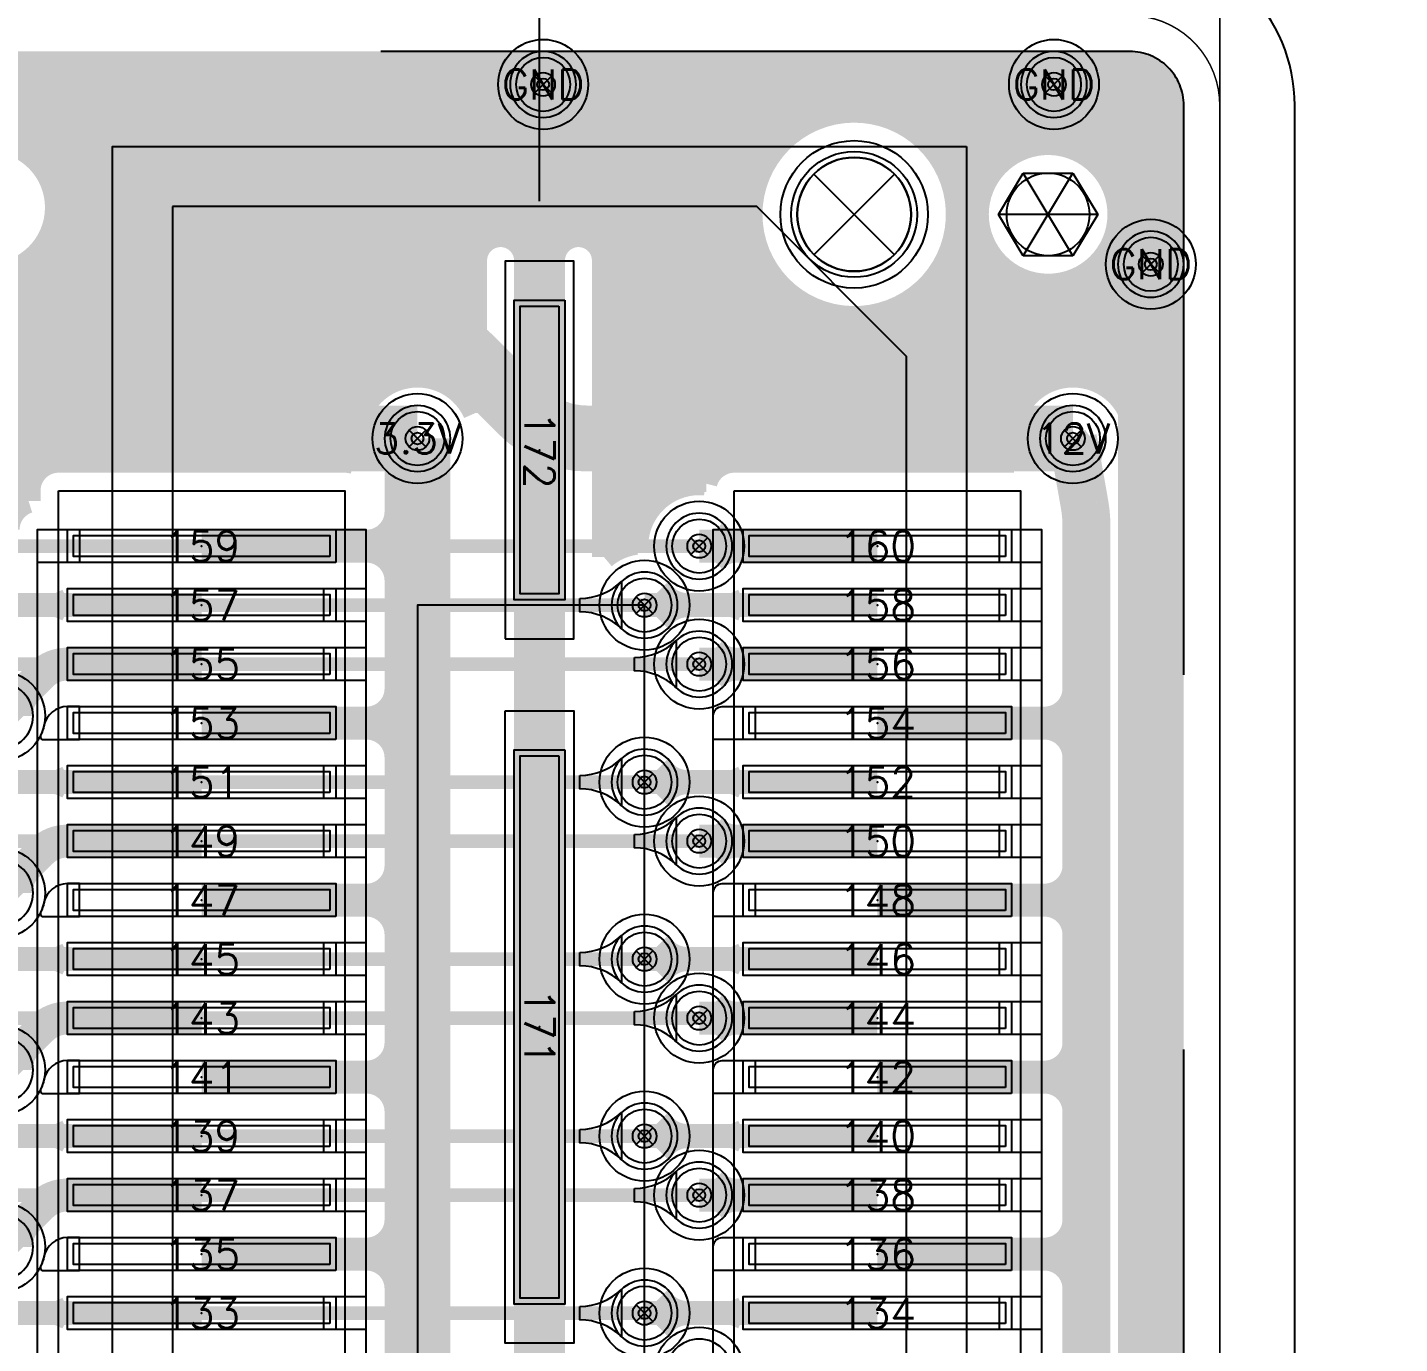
# Model space of a CAD drawing. Header units: inches. Extents: x -0.61 to 6.05, y -1.38 to 3.07.
# Drawn here: x 1.6021 to 2.06, y 2.0569 to 2.496 of the extents above; entities that cross this region are included whole.
import ezdxf
from ezdxf.enums import TextEntityAlignment as Align

# ---------------------------------------------------------------- set-up
doc = ezdxf.new("R2010")
doc.units = ezdxf.units.IN
doc.header["$MEASUREMENT"] = 0
for name, pattern in [('DASHED2', [0.375, 0.25, -0.125]), ('FILLPOLY', [101, 100, 1]), ('FILLPOLYEX', [101, 100, 1]), ('FILLPOLYIN', [101, 100, 1])]:
    doc.linetypes.add(name, pattern=pattern)
for name, color, linetype in [('COM-FS', 7, 'Continuous'), ('DIMENSION', 7, 'Continuous'), ('FAB', 5, 'Continuous'), ('GE-FS', 5, 'Continuous'), ('GP-FS', 5, 'Continuous'), ('guide_4mil', 7, 'Continuous'), ('HOL', 3, 'Continuous'), ('HOL-C1', 4, 'Continuous'), ('HOL-C2', 6, 'Continuous'), ('KO-FS', 7, 'Continuous'), ('LND-FS', 5, 'Continuous'), ('MSK-FS', 6, 'Continuous'), ('NET', 7, 'Continuous'), ('NUM-FS', 7, 'Continuous'), ('PAD-CM', 14, 'Continuous'), ('PCB', 6, 'Continuous'), ('POP-CM', 5, 'Continuous'), ('POP_OUTLINE', 7, 'Continuous'), ('PST-FS', 30, 'Continuous'), ('REF-FS', 7, 'Continuous'), ('scratch', 252, 'DASHED2'), ('STF-01-NS', 30, 'Continuous'), ('TEA-FS', 143, 'Continuous'), ('TEA-NS', 13, 'Continuous'), ('TIE-FS', 5, 'Continuous'), ('TRA-FS', 5, 'Continuous'), ('TRA-NS', 1, 'Continuous'), ('VIA', 7, 'Continuous')]:
    doc.layers.add(name, color=color, linetype=linetype)
doc.styles.get("Standard").update_dxf_attribs({"font": 'romans.shx'})
doc.dimstyles.new('SMALL', dxfattribs={"dimtxt": 0.03, "dimasz": 0.03, "dimexe": 0.02, "dimexo": 0.02, "dimgap": 0.01, "dimtad": 0, "dimtih": 1, "dimtoh": 1, "dimdec": 4, "dimzin": 0, "dimdsep": 46, "dimtxsty": 'Standard', "dimcen": 0.09, "dimadec": 0, "dimazin": 0, "dimtfac": 1, "dimtdec": 4, "dimtofl": 0, "dimtmove": 0, "dimatfit": 3, "dimfxl": 0, "dimtolj": 1, "dimtzin": 0, "dimarcsym": 0})

# ---------------------------------------------------------------- blocks, each defined once
blk = doc.blocks.new('LND-FS-4-D0895-D011')
at = {"layer": 'LND-FS', "linetype": 'Continuous'}
blk.add_lwpolyline([(-0.04475, -0.0055), (0.04475, -0.0055), (0.04475, 0.0055), (-0.04475, 0.0055)], close=True, dxfattribs=at)
blk.add_point((0, 0), dxfattribs=at)
at = {"layer": 'PST-FS', "linetype": 'Continuous'}
blk.add_lwpolyline([(-0.04275, -0.0035), (0.04275, -0.0035), (0.04275, 0.0035), (-0.04275, 0.0035)], close=True, dxfattribs=at)
blk = doc.blocks.new('LND-FS-4-D1-D017')
at = {"layer": 'LND-FS', "linetype": 'Continuous'}
blk.add_lwpolyline([(-0.05, -0.0085), (0.05, -0.0085), (0.05, 0.0085), (-0.05, 0.0085)], close=True, dxfattribs=at)
blk.add_point((0, 0), dxfattribs=at)
at = {"layer": 'PST-FS', "linetype": 'Continuous'}
blk.add_lwpolyline([(-0.048, -0.0065), (0.048, -0.0065), (0.048, 0.0065), (-0.048, 0.0065)], close=True, dxfattribs=at)
blk = doc.blocks.new('LND-FS-4-D185-D017')
at = {"layer": 'LND-FS', "linetype": 'Continuous'}
blk.add_lwpolyline([(-0.0925, -0.0085), (0.0925, -0.0085), (0.0925, 0.0085), (-0.0925, 0.0085)], close=True, dxfattribs=at)
blk.add_point((0, 0), dxfattribs=at)
at = {"layer": 'PST-FS', "linetype": 'Continuous'}
blk.add_lwpolyline([(-0.0905, -0.0065), (0.0905, -0.0065), (0.0905, 0.0065), (-0.0905, 0.0065)], close=True, dxfattribs=at)
blk = doc.blocks.new('HOL-D038-NS-FS-N')
at = {"layer": 'HOL'}
blk.add_circle((0, 0), 0.019, dxfattribs=at)
blk = doc.blocks.new('PIN-FS-V')
at = {"layer": 'NUM-FS', "linetype": 'Continuous'}
blk.add_attdef('PIN', text='', height=0.03, dxfattribs=at).set_placement((0, 0), align=Align.MIDDLE)
blk = doc.blocks.new('ASP-122953-01-FS')
at = {"layer": 'COM-FS'}
blk.add_lwpolyline([(-1.20625, 0.1425), (1.20625, 0.1425), (1.20625, -0.1425), (-1.20625, -0.1425), (-1.20625, 0.1425)], dxfattribs=at)
blk.add_lwpolyline([(-1.18625, -0.1225), (1.18625, -0.1225), (1.18625, 0.0725), (1.13625, 0.1225), (-1.13625, 0.1225), (-1.18625, 0.0725)], close=True, dxfattribs=at)
at = {"layer": 'HOL-C1'}
blk.add_circle((-1.18363, 0.105), 0.0246, dxfattribs=at)
at = {"layer": 'HOL-C2'}
blk.add_circle((-1.18363, 0.105), 0.0246, dxfattribs=at)
at = {"layer": 'MSK-FS'}
for points in [[(-1.09143, 0.065), (-1.09143, 0.1605), (-0.48357, 0.1605), (-0.48357, 0.065)], [(-1.042, -0.0115), (-1.042, 0.0115), (-1.168, 0.0115), (-1.168, -0.0115)], [(-1.018, -0.0115), (-1.018, 0.0115), (-0.807, 0.0115), (-0.807, -0.0115)], [(-1.09143, -0.1605), (-1.09143, -0.065), (-0.48357, -0.065), (-0.48357, -0.1605)]]:
    blk.add_lwpolyline(points, close=True, dxfattribs=at)
at = {"layer": 'STF-01-NS'}
blk.add_circle((-1.18363, 0.105), 0.021, dxfattribs=at)
at = {"layer": 'HOL', "xscale": -1}
blk.add_blockref('HOL-D038-NS-FS-N', (-1.18363, 0.105), dxfattribs=at)
at = {"layer": 'LND-FS', "xscale": -1}
for name, p, rotation in [('LND-FS-4-D0895-D011', (-1.07293, 0.11275), 90), ('LND-FS-4-D0895-D011', (-1.05325, 0.11275), 90), ('LND-FS-4-D0895-D011', (-1.03356, 0.11275), 90), ('LND-FS-4-D0895-D011', (-1.01388, 0.11275), 90), ('LND-FS-4-D0895-D011', (-0.99419, 0.11275), 90), ('LND-FS-4-D0895-D011', (-0.97451, 0.11275), 90), ('LND-FS-4-D0895-D011', (-0.95482, 0.11275), 90), ('LND-FS-4-D0895-D011', (-0.93514, 0.11275), 90), ('LND-FS-4-D0895-D011', (-0.91545, 0.11275), 90), ('LND-FS-4-D0895-D011', (-0.89577, 0.11275), 90), ('LND-FS-4-D0895-D011', (-0.87608, 0.11275), 90), ('LND-FS-4-D0895-D011', (-0.8564, 0.11275), 90), ('LND-FS-4-D0895-D011', (-0.83671, 0.11275), 90), ('LND-FS-4-D0895-D011', (-0.81703, 0.11275), 90), ('LND-FS-4-D1-D017', (-1.105, 0), 180), ('LND-FS-4-D185-D017', (-0.9125, 0), 180), ('LND-FS-4-D0895-D011', (-1.07293, -0.11275), 90), ('LND-FS-4-D0895-D011', (-1.05325, -0.11275), 90), ('LND-FS-4-D0895-D011', (-1.03356, -0.11275), 90), ('LND-FS-4-D0895-D011', (-1.01388, -0.11275), 90), ('LND-FS-4-D0895-D011', (-0.99419, -0.11275), 90), ('LND-FS-4-D0895-D011', (-0.97451, -0.11275), 90), ('LND-FS-4-D0895-D011', (-0.95482, -0.11275), 90), ('LND-FS-4-D0895-D011', (-0.93514, -0.11275), 90), ('LND-FS-4-D0895-D011', (-0.91545, -0.11275), 90), ('LND-FS-4-D0895-D011', (-0.89577, -0.11275), 90), ('LND-FS-4-D0895-D011', (-0.87608, -0.11275), 90), ('LND-FS-4-D0895-D011', (-0.8564, -0.11275), 90), ('LND-FS-4-D0895-D011', (-0.83671, -0.11275), 90), ('LND-FS-4-D0895-D011', (-0.81703, -0.11275), 90)]:
    blk.add_blockref(name, p, dxfattribs=dict(at, rotation=rotation))
at = {"layer": 'NUM-FS'}
ref = blk.add_blockref('PIN-FS-V', (-1.07293, 0.11275), dxfattribs=dict(at, xscale=-1, rotation=270))
ref.add_attrib('PIN', '160', dxfattribs={"height": 0.01, "rotation": 90}).set_placement((-1.07293, 0.11275), align=Align.MIDDLE)
ref = blk.add_blockref('PIN-FS-V', (-1.05325, 0.11275), dxfattribs=dict(at, xscale=-1, rotation=270))
ref.add_attrib('PIN', '158', dxfattribs={"height": 0.01, "rotation": 90}).set_placement((-1.05325, 0.11275), align=Align.MIDDLE)
ref = blk.add_blockref('PIN-FS-V', (-1.03356, 0.11275), dxfattribs=dict(at, xscale=-1, rotation=270))
ref.add_attrib('PIN', '156', dxfattribs={"height": 0.01, "rotation": 90}).set_placement((-1.03356, 0.11275), align=Align.MIDDLE)
ref = blk.add_blockref('PIN-FS-V', (-1.01388, 0.11275), dxfattribs=dict(at, xscale=-1, rotation=270))
ref.add_attrib('PIN', '154', dxfattribs={"height": 0.01, "rotation": 90}).set_placement((-1.01388, 0.11275), align=Align.MIDDLE)
ref = blk.add_blockref('PIN-FS-V', (-0.99419, 0.11275), dxfattribs=dict(at, xscale=-1, rotation=270))
ref.add_attrib('PIN', '152', dxfattribs={"height": 0.01, "rotation": 90}).set_placement((-0.99419, 0.11275), align=Align.MIDDLE)
ref = blk.add_blockref('PIN-FS-V', (-0.97451, 0.11275), dxfattribs=dict(at, xscale=-1, rotation=270))
ref.add_attrib('PIN', '150', dxfattribs={"height": 0.01, "rotation": 90}).set_placement((-0.97451, 0.11275), align=Align.MIDDLE)
ref = blk.add_blockref('PIN-FS-V', (-0.95482, 0.11275), dxfattribs=dict(at, xscale=-1, rotation=270))
ref.add_attrib('PIN', '148', dxfattribs={"height": 0.01, "rotation": 90}).set_placement((-0.95482, 0.11275), align=Align.MIDDLE)
ref = blk.add_blockref('PIN-FS-V', (-0.93514, 0.11275), dxfattribs=dict(at, xscale=-1, rotation=270))
ref.add_attrib('PIN', '146', dxfattribs={"height": 0.01, "rotation": 90}).set_placement((-0.93514, 0.11275), align=Align.MIDDLE)
ref = blk.add_blockref('PIN-FS-V', (-0.91545, 0.11275), dxfattribs=dict(at, xscale=-1, rotation=270))
ref.add_attrib('PIN', '144', dxfattribs={"height": 0.01, "rotation": 90}).set_placement((-0.91545, 0.11275), align=Align.MIDDLE)
ref = blk.add_blockref('PIN-FS-V', (-0.89577, 0.11275), dxfattribs=dict(at, xscale=-1, rotation=270))
ref.add_attrib('PIN', '142', dxfattribs={"height": 0.01, "rotation": 90}).set_placement((-0.89577, 0.11275), align=Align.MIDDLE)
ref = blk.add_blockref('PIN-FS-V', (-0.87608, 0.11275), dxfattribs=dict(at, xscale=-1, rotation=270))
ref.add_attrib('PIN', '140', dxfattribs={"height": 0.01, "rotation": 90}).set_placement((-0.87608, 0.11275), align=Align.MIDDLE)
ref = blk.add_blockref('PIN-FS-V', (-0.8564, 0.11275), dxfattribs=dict(at, xscale=-1, rotation=270))
ref.add_attrib('PIN', '138', dxfattribs={"height": 0.01, "rotation": 90}).set_placement((-0.8564, 0.11275), align=Align.MIDDLE)
ref = blk.add_blockref('PIN-FS-V', (-0.83671, 0.11275), dxfattribs=dict(at, xscale=-1, rotation=270))
ref.add_attrib('PIN', '136', dxfattribs={"height": 0.01, "rotation": 90}).set_placement((-0.83671, 0.11275), align=Align.MIDDLE)
ref = blk.add_blockref('PIN-FS-V', (-0.81703, 0.11275), dxfattribs=dict(at, xscale=-1, rotation=270))
ref.add_attrib('PIN', '134', dxfattribs={"height": 0.01, "rotation": 90}).set_placement((-0.81703, 0.11275), align=Align.MIDDLE)
ref = blk.add_blockref('PIN-FS-V', (-1.105, 0), dxfattribs=dict(at, xscale=-1))
ref.add_attrib('PIN', '172', dxfattribs={"height": 0.01}).set_placement((-1.105, 0), align=Align.MIDDLE)
ref = blk.add_blockref('PIN-FS-V', (-0.9125, 0), dxfattribs=dict(at, xscale=-1))
ref.add_attrib('PIN', '171', dxfattribs={"height": 0.01}).set_placement((-0.9125, 0), align=Align.MIDDLE)
ref = blk.add_blockref('PIN-FS-V', (-1.07293, -0.11275), dxfattribs=dict(at, xscale=-1, rotation=270))
ref.add_attrib('PIN', '159', dxfattribs={"height": 0.01, "rotation": 90}).set_placement((-1.07293, -0.11275), align=Align.MIDDLE)
ref = blk.add_blockref('PIN-FS-V', (-1.05325, -0.11275), dxfattribs=dict(at, xscale=-1, rotation=270))
ref.add_attrib('PIN', '157', dxfattribs={"height": 0.01, "rotation": 90}).set_placement((-1.05325, -0.11275), align=Align.MIDDLE)
ref = blk.add_blockref('PIN-FS-V', (-1.03356, -0.11275), dxfattribs=dict(at, xscale=-1, rotation=270))
ref.add_attrib('PIN', '155', dxfattribs={"height": 0.01, "rotation": 90}).set_placement((-1.03356, -0.11275), align=Align.MIDDLE)
ref = blk.add_blockref('PIN-FS-V', (-1.01388, -0.11275), dxfattribs=dict(at, xscale=-1, rotation=270))
ref.add_attrib('PIN', '153', dxfattribs={"height": 0.01, "rotation": 90}).set_placement((-1.01388, -0.11275), align=Align.MIDDLE)
ref = blk.add_blockref('PIN-FS-V', (-0.99419, -0.11275), dxfattribs=dict(at, xscale=-1, rotation=270))
ref.add_attrib('PIN', '151', dxfattribs={"height": 0.01, "rotation": 90}).set_placement((-0.99419, -0.11275), align=Align.MIDDLE)
ref = blk.add_blockref('PIN-FS-V', (-0.97451, -0.11275), dxfattribs=dict(at, xscale=-1, rotation=270))
ref.add_attrib('PIN', '149', dxfattribs={"height": 0.01, "rotation": 90}).set_placement((-0.97451, -0.11275), align=Align.MIDDLE)
ref = blk.add_blockref('PIN-FS-V', (-0.95482, -0.11275), dxfattribs=dict(at, xscale=-1, rotation=270))
ref.add_attrib('PIN', '147', dxfattribs={"height": 0.01, "rotation": 90}).set_placement((-0.95482, -0.11275), align=Align.MIDDLE)
ref = blk.add_blockref('PIN-FS-V', (-0.93514, -0.11275), dxfattribs=dict(at, xscale=-1, rotation=270))
ref.add_attrib('PIN', '145', dxfattribs={"height": 0.01, "rotation": 90}).set_placement((-0.93514, -0.11275), align=Align.MIDDLE)
ref = blk.add_blockref('PIN-FS-V', (-0.91545, -0.11275), dxfattribs=dict(at, xscale=-1, rotation=270))
ref.add_attrib('PIN', '143', dxfattribs={"height": 0.01, "rotation": 90}).set_placement((-0.91545, -0.11275), align=Align.MIDDLE)
ref = blk.add_blockref('PIN-FS-V', (-0.89577, -0.11275), dxfattribs=dict(at, xscale=-1, rotation=270))
ref.add_attrib('PIN', '141', dxfattribs={"height": 0.01, "rotation": 90}).set_placement((-0.89577, -0.11275), align=Align.MIDDLE)
ref = blk.add_blockref('PIN-FS-V', (-0.87608, -0.11275), dxfattribs=dict(at, xscale=-1, rotation=270))
ref.add_attrib('PIN', '139', dxfattribs={"height": 0.01, "rotation": 90}).set_placement((-0.87608, -0.11275), align=Align.MIDDLE)
ref = blk.add_blockref('PIN-FS-V', (-0.8564, -0.11275), dxfattribs=dict(at, xscale=-1, rotation=270))
ref.add_attrib('PIN', '137', dxfattribs={"height": 0.01, "rotation": 90}).set_placement((-0.8564, -0.11275), align=Align.MIDDLE)
ref = blk.add_blockref('PIN-FS-V', (-0.83671, -0.11275), dxfattribs=dict(at, xscale=-1, rotation=270))
ref.add_attrib('PIN', '135', dxfattribs={"height": 0.01, "rotation": 90}).set_placement((-0.83671, -0.11275), align=Align.MIDDLE)
ref = blk.add_blockref('PIN-FS-V', (-0.81703, -0.11275), dxfattribs=dict(at, xscale=-1, rotation=270))
ref.add_attrib('PIN', '133', dxfattribs={"height": 0.01, "rotation": 90}).set_placement((-0.81703, -0.11275), align=Align.MIDDLE)
at = {"layer": 'REF-FS'}
blk.add_attdef('REF', text='', height=0.03, dxfattribs=at).set_placement((0, 0), align=Align.MIDDLE)
blk = doc.blocks.new('*D14')
at = {"layer": 'Defpoints', "color": 0, "linetype": 'Continuous'}
for p in [(1.773, 2.86031), (2, 2.5), (1.773, 2.418)]:
    blk.add_point(p, dxfattribs=at)
at = {"layer": 'DIMENSION', "color": 0, "linetype": 'Continuous', "lineweight": -2}
for p, q in [((1.773, 2.438), (1.773, 2.88031)), ((2, 2.52), (2, 2.88031)), ((1.743, 2.86031), (1.713, 2.86031)), ((2.03, 2.86031), (2.06, 2.86031))]:
    blk.add_line(p, q, dxfattribs=at)
at = {"layer": 'DIMENSION', "color": 0, "linetype": 'Continuous'}
for points in [[(1.743, 2.86531), (1.743, 2.85531), (1.773, 2.86031)], [(2.03, 2.86531), (2.03, 2.85531), (2, 2.86031)]]:
    blk.add_solid(points, dxfattribs=at)
at = {"layer": 'DIMENSION', "color": 0, "linetype": 'Continuous', "insert": (1.8865, 2.86031), "char_height": 0.03, "attachment_point": 5}
blk.add_mtext('\\A1;0.2270', dxfattribs=at)
blk = doc.blocks.new('PAD-CM-0-D022')
at = {"layer": 'PAD-CM', "linetype": 'Continuous'}
blk.add_lwpolyline([(-0.011, 0, 1), (0.011, 0, 1)], format="xyb", close=True, dxfattribs=at)
blk.add_point((0, 0), dxfattribs=at)
blk = doc.blocks.new('HOL-D0079')
at = {"layer": 'HOL', "linetype": 'Continuous'}
blk.add_circle((0, 0), 0.00395, dxfattribs=at)
blk = doc.blocks.new('VIA-D0079-D022')
at = {"layer": 'guide_4mil', "linetype": 'Continuous'}
blk.add_circle((0, 0), 0.015, dxfattribs=at)
at = {"layer": 'HOL', "linetype": 'Continuous'}
blk.add_blockref('HOL-D0079', (0, 0), dxfattribs=at)
at = {"layer": 'PAD-CM', "linetype": 'Continuous'}
blk.add_blockref('PAD-CM-0-D022', (0, 0), dxfattribs=at)
at = {"layer": 'NET', "linetype": 'Continuous'}
blk.add_attdef('NET', text='', height=0.02, dxfattribs=at).set_placement((0, 0), align=Align.MIDDLE)
blk = doc.blocks.new('TEA-FS-D007-90D-D008-D011')
at = {"layer": 'TEA-FS', "const_width": 0.008}
for points in [[(0.00495, 0.00495), (0.00668, 0.00322, 0.198912), (0.01446, 0)], [(0.00495, -0.00495), (0.00668, -0.00322, -0.198912), (0.01446, 0)]]:
    blk.add_lwpolyline(points, format="xyb", dxfattribs=at)
blk = doc.blocks.new('TEA-FS-D00165-50D-D008-D0056')
at = {"layer": 'TEA-FS', "const_width": 0.008}
for points in [[(0.0007, 0.0015), (0.00278, 0.00053, 0.109518), (0.00517, 0)], [(0.0007, -0.0015), (0.00278, -0.00053, -0.109518), (0.00517, 0)]]:
    blk.add_lwpolyline(points, format="xyb", dxfattribs=at)
blk = doc.blocks.new('TEA-FS-D0055-90D-D011-D011')
at = {"layer": 'TEA-FS', "const_width": 0.011}
for points in [[(0.00389, 0.00389), (0.00456, 0.00322, 0.198912), (0.01233, 0)], [(0.00389, -0.00389), (0.00456, -0.00322, -0.198912), (0.01233, 0)]]:
    blk.add_lwpolyline(points, format="xyb", dxfattribs=at)
blk = doc.blocks.new('EXT_10')
at = {"layer": 'TRA-FS'}
blk.add_lwpolyline([(0, 0.0055), (0.014, 0.0055), (0.014, -0.0055), (0, -0.0055)], close=True, dxfattribs=at)
blk = doc.blocks.new('EXT_9')
at = {"layer": 'TRA-FS'}
blk.add_lwpolyline([(0.004, -0.0055), (-0.01, -0.0055), (-0.01, 0.0025, -0.414214), (-0.007, 0.0055), (0.004, 0.0055)], format="xyb", close=True, dxfattribs=at)
blk = doc.blocks.new('EXT_SMALL2')
at = {"layer": 'TRA-FS'}
blk.add_lwpolyline([(0.004, 0.0055), (-0.00005, 0.0055, 0.352856), (-0.00786, -0.0008, -0.057755), (-0.00898, -0.00407, 0.551341), (-0.00808, -0.0055), (0.004, -0.0055)], format="xyb", close=True, dxfattribs=at)
blk = doc.blocks.new('TEA-FS-D003-50D-D016-D011')
at = {"layer": 'TEA-FS', "const_width": 0.016}
for points in [[(0.00127, 0.00272), (0.00489, 0.00103, 0.109518), (0.00954, 0)], [(0.00127, -0.00272), (0.00489, -0.00103, -0.109518), (0.00954, 0)]]:
    blk.add_lwpolyline(points, format="xyb", dxfattribs=at)
blk = doc.blocks.new('HOL-D0276-NS-FS-N')
at = {"layer": 'HOL'}
blk.add_circle((0, 0), 0.0138, dxfattribs=at)
blk = doc.blocks.new('TBL-SYM3')
for p, q in [((-0.6, 0), (-0.3, 0.5)), ((-0.3, 0.5), (0.3, 0.5)), ((0.3, -0.5), (-0.3, 0.5)), ((-0.3, -0.5), (0.3, 0.5)), ((0.3, 0.5), (0.6, 0)), ((-0.3, -0.5), (-0.6, 0)), ((0.6, 0), (-0.6, 0)), ((0.6, 0), (0.3, -0.5)), ((0.3, -0.5), (-0.3, -0.5))]:
    blk.add_line(p, q)
blk = doc.blocks.new('TBL-SYM12')
for p, q in [((-0.354, -0.354), (0.354, 0.354)), ((-0.354, 0.354), (0.354, -0.354))]:
    blk.add_line(p, q)
blk.add_circle((0, 0), 0.25)
blk = doc.blocks.new('TBL-SYM23')
for p, q in [((-0.354, 0.354), (0.354, -0.354)), ((-0.354, -0.354), (0.354, 0.354))]:
    blk.add_line(p, q)
blk.add_circle((0, 0), 0.5)

msp = doc.modelspace()

# ---------------------------------------------------------------- linework, layer by layer
at = {"layer": 'GE-FS', "const_width": 0.008}
for points in [[(1.97, 2.484, -0.414214), (1.984, 2.47), (1.984, 0.03, -0.414214), (1.97, 0.016), (0.03, 0.016, -0.414214), (0.016, 0.03), (0.016, 2.47, -0.414214), (0.03, 2.484)], [(1.89064, 2.46584, 0.528515), (1.8434, 2.43363, 1.892092)], [(1.59851, 2.45653, 0.541173), (1.56697, 2.43593, 1.847838)], [(1.95229, 2.45543, 0.541173), (1.91893, 2.43363, 1.847838)]]:
    msp.add_lwpolyline(points, format="xyb", close=True, dxfattribs=at)
msp.add_lwpolyline([(1.9735, 1.67956), (1.9735, 2.32991, 0.04382), (1.97261, 2.34002), (1.97066, 2.35107), (1.97129, 2.35343, 1.139917), (1.93, 2.35885, 0.090477), (1.93135, 2.35143), (1.838, 2.35143, 0.344742), (1.82829, 2.34384, 0.426286), (1.80533, 2.32407, 0.143819), (1.7945, 2.31929), (1.7945, 2.418, 0.414214), (1.7845, 2.428), (1.7615, 2.428, 0.414214), (1.7515, 2.418), (1.7515, 2.3673, 0.811741), (1.71128, 2.35885), (1.71128, 2.35088, 0.083619), (1.708, 2.35143), (1.6125, 2.35143, 0.414214), (1.6025, 2.34143), (1.6025, 2.33797, 0.327538), (1.5955, 2.32843)], format="xyb", dxfattribs=at)
at = {"layer": 'GP-FS', "const_width": 0.008}
for points in [[(0.01851, 2.478), (1.98149, 2.478)], [(0.01604, 2.471), (1.98396, 2.471)], [(0.016, 2.464), (1.86142, 2.464)], [(1.89458, 2.464), (1.984, 2.464)], [(1.59735, 2.457), (1.85248, 2.457)], [(1.90352, 2.457), (1.93821, 2.457)], [(1.94724, 2.457), (1.984, 2.457)], [(1.60702, 2.45), (1.84752, 2.45)], [(1.90848, 2.45), (1.92545, 2.45)], [(1.96, 2.45), (1.984, 2.45)], [(1.61083, 2.443), (1.84469, 2.443)], [(1.91131, 2.443), (1.92085, 2.443)], [(1.96461, 2.443), (1.984, 2.443)], [(1.61197, 2.436), (1.84348, 2.436)], [(1.91252, 2.436), (1.91904, 2.436)], [(1.96641, 2.436), (1.984, 2.436)], [(1.61088, 2.429), (1.84371, 2.429)], [(1.91229, 2.429), (1.91938, 2.429)], [(1.96607, 2.429), (1.984, 2.429)], [(1.60714, 2.422), (1.75233, 2.422)], [(1.79367, 2.422), (1.84541, 2.422)], [(1.91059, 2.422), (1.92196, 2.422)], [(1.96349, 2.422), (1.984, 2.422)], [(1.59774, 2.415), (1.7515, 2.415)], [(1.7945, 2.415), (1.84885, 2.415)], [(1.90715, 2.415), (1.92792, 2.415)], [(1.95753, 2.415), (1.984, 2.415)], [(0.18594, 2.408), (1.7515, 2.408)], [(1.7945, 2.408), (1.85476, 2.408)], [(1.90124, 2.408), (1.984, 2.408)], [(0.1866, 2.401), (1.7515, 2.401)], [(1.7945, 2.401), (1.8665, 2.401)], [(1.8895, 2.401), (1.984, 2.401)], [(0.18583, 2.394), (1.7515, 2.394)], [(1.7945, 2.394), (1.984, 2.394)], [(0.18353, 2.387), (1.7515, 2.387)], [(1.7945, 2.387), (1.984, 2.387)], [(0.31845, 2.38), (1.7515, 2.38)], [(1.7945, 2.38), (1.984, 2.38)], [(0.33162, 2.373), (1.71676, 2.373)], [(1.74779, 2.373), (1.7515, 2.373)], [(1.7945, 2.373), (1.93548, 2.373)], [(1.96652, 2.373), (1.984, 2.373)], [(0.33568, 2.366), (1.71253, 2.366)], [(1.7945, 2.366), (1.93126, 2.366)], [(1.97074, 2.366), (1.984, 2.366)], [(0.33683, 2.359), (1.71128, 2.359)], [(1.7945, 2.359), (1.93, 2.359)], [(1.972, 2.359), (1.984, 2.359)], [(0.33557, 2.352), (1.71128, 2.352)], [(1.7945, 2.352), (1.93115, 2.352)], [(1.97091, 2.352), (1.984, 2.352)], [(0.33133, 2.345), (1.60316, 2.345)], [(1.7945, 2.345), (1.82866, 2.345)], [(1.97173, 2.345), (1.984, 2.345)], [(0.31983, 2.338), (1.6025, 2.338)], [(1.7945, 2.338), (1.81167, 2.338)], [(1.97293, 2.338), (1.984, 2.338)], [(1.7945, 2.331), (1.80691, 2.331)], [(1.97349, 2.331), (1.984, 2.331)], [(1.7945, 2.324), (1.80484, 2.324)], [(1.9735, 2.324), (1.984, 2.324)], [(1.9735, 2.317), (1.984, 2.317)], [(1.9735, 2.31), (1.984, 2.31)], [(1.9735, 2.303), (1.984, 2.303)], [(1.9735, 2.296), (1.984, 2.296)], [(1.9735, 2.289), (1.984, 2.289)], [(1.9735, 2.282), (1.984, 2.282)], [(1.9735, 2.275), (1.984, 2.275)], [(1.9735, 2.268), (1.984, 2.268)], [(1.9735, 2.261), (1.984, 2.261)], [(1.9735, 2.254), (1.984, 2.254)], [(1.9735, 2.247), (1.984, 2.247)], [(1.9735, 2.24), (1.984, 2.24)], [(1.9735, 2.233), (1.984, 2.233)], [(1.9735, 2.226), (1.984, 2.226)], [(1.9735, 2.219), (1.984, 2.219)], [(1.9735, 2.212), (1.984, 2.212)], [(1.9735, 2.205), (1.984, 2.205)], [(1.9735, 2.198), (1.984, 2.198)], [(1.9735, 2.191), (1.984, 2.191)], [(1.9735, 2.184), (1.984, 2.184)], [(1.9735, 2.177), (1.984, 2.177)], [(1.9735, 2.17), (1.984, 2.17)], [(1.9735, 2.163), (1.984, 2.163)], [(1.9735, 2.156), (1.984, 2.156)], [(1.9735, 2.149), (1.984, 2.149)], [(1.9735, 2.142), (1.984, 2.142)], [(1.9735, 2.135), (1.984, 2.135)], [(1.9735, 2.128), (1.984, 2.128)], [(1.9735, 2.121), (1.984, 2.121)], [(1.9735, 2.114), (1.984, 2.114)], [(1.9735, 2.107), (1.984, 2.107)], [(1.9735, 2.1), (1.984, 2.1)], [(1.9735, 2.093), (1.984, 2.093)], [(1.9735, 2.086), (1.984, 2.086)], [(1.9735, 2.079), (1.984, 2.079)], [(1.9735, 2.072), (1.984, 2.072)], [(1.9735, 2.065), (1.984, 2.065)], [(1.9735, 2.058), (1.984, 2.058)]]:
    msp.add_lwpolyline(points, dxfattribs=at)
at = {"layer": 'KO-FS'}
for points in [[(1.715, 1.74657), (1.6055, 1.74657), (1.6055, 2.32843), (1.715, 2.32843)], [(1.9405, 1.74657), (1.831, 1.74657), (1.831, 2.32843), (1.9405, 2.32843)], [(1.73228, 1.77), (1.80805, 1.77), (1.80805, 2.30325), (1.73228, 2.30325)]]:
    msp.add_lwpolyline(points, close=True, dxfattribs=at)
at = {"layer": 'PCB', "const_width": 0.0005}
msp.add_lwpolyline([(2, 0.03), (2, 2.47, 0.414214), (1.97, 2.5), (0.03, 2.5, 0.414214), (0, 2.47), (0, 0.03, 0.414214), (0.03, 0), (1.97, 0, 0.414214)], format="xyb", close=True, dxfattribs=at)
at = {"layer": 'POP-CM', "linetype": 'FILLPOLYIN'}
for centre in [(1.7742, 2.477), (1.94467, 2.477), (1.977, 2.41698), (1.73228, 2.35885), (1.951, 2.35885), (1.8263, 2.32293), (1.80805, 2.30325), (1.8263, 2.28356), (1.80805, 2.24419), (1.8263, 2.22451), (1.80805, 2.18514), (1.8263, 2.16545), (1.80805, 2.12608), (1.8263, 2.1064), (1.80805, 2.06703)]:
    msp.add_circle(centre, 0.009, dxfattribs=at)
at = {"layer": 'POP_OUTLINE', "linetype": 'FILLPOLYEX'}
msp.add_lwpolyline([(2.025, 0.03), (2.025, 2.47, 0.414214), (1.97, 2.525), (0.03, 2.525, 0.414214), (-0.025, 2.47), (-0.025, 0.03, 0.414214), (0.03, -0.025), (1.97, -0.025, 0.414214)], format="xyb", close=True, dxfattribs=at)
at = {"layer": 'scratch'}
msp.add_lwpolyline([(1.988, 0.03), (1.988, 2.47, 0.414214), (1.97, 2.488), (0.03, 2.488, 0.414214), (0.012, 2.47), (0.012, 0.03, 0.414214), (0.03, 0.012), (1.97, 0.012, 0.414214)], format="xyb", close=True, dxfattribs=at)
at = {"layer": 'STF-01-NS', "const_width": 0.0005}
msp.add_lwpolyline([(1.543, 2.8), (2, 2.8), (2, -0.3), (1.543, -0.3)], close=True, dxfattribs=at)
at = {"layer": 'STF-01-NS'}
msp.add_circle((1.94273, 2.43363), 0.0138, dxfattribs=at)
at = {"layer": 'TEA-FS', "const_width": 0.006}
for points in [[(1.71528, 2.32543, 0.414214), (1.72428, 2.33443, 0.414214)], [(1.71528, 2.32043, -0.414214), (1.72428, 2.31143, -0.414214)], [(1.71528, 2.26638, 0.414214), (1.72428, 2.27538, 0.414214)], [(1.9415, 2.26638, 0.414214), (1.9505, 2.27538, 0.414214)], [(1.71528, 2.26138, -0.414214), (1.72428, 2.25238, -0.414214)], [(1.9415, 2.26138, -0.414214), (1.9505, 2.25238, -0.414214)], [(1.71528, 2.20732, 0.414214), (1.72428, 2.21632, 0.414214)], [(1.9415, 2.20732, 0.414214), (1.9505, 2.21632, 0.414214)], [(1.71528, 2.20232, -0.414214), (1.72428, 2.19332, -0.414214)], [(1.9415, 2.20232, -0.414214), (1.9505, 2.19332, -0.414214)], [(1.71528, 2.14827, 0.414214), (1.72428, 2.15727, 0.414214)], [(1.9415, 2.14827, 0.414214), (1.9505, 2.15727, 0.414214)], [(1.71528, 2.14327, -0.414214), (1.72428, 2.13427, -0.414214)], [(1.9415, 2.14327, -0.414214), (1.9505, 2.13427, -0.414214)], [(1.71528, 2.08921, 0.414214), (1.72428, 2.09821, 0.414214)], [(1.9415, 2.08921, 0.414214), (1.9505, 2.09821, 0.414214)], [(1.71528, 2.08421, -0.414214), (1.72428, 2.07521, -0.414214)], [(1.9415, 2.08421, -0.414214), (1.9505, 2.07521, -0.414214)]]:
    msp.add_lwpolyline(points, format="xyb", dxfattribs=at)
at = {"layer": 'TEA-NS', "linetype": 'FILLPOLY'}
for points in [[(1.78647, 2.3055, 0.194976), (1.80039, 2.31114), (1.80039, 2.29535, 0.194976), (1.78647, 2.301)], [(1.80471, 2.28581, 0.194976), (1.81864, 2.29146), (1.81864, 2.27567, 0.194976), (1.80471, 2.28131)], [(1.78647, 2.24644, 0.194976), (1.80039, 2.25209), (1.80039, 2.2363, 0.194976), (1.78647, 2.24194)], [(1.80471, 2.22676, 0.194976), (1.81864, 2.2324), (1.81864, 2.21661, 0.194976), (1.80471, 2.22226)], [(1.78647, 2.18739, 0.194976), (1.80039, 2.19303), (1.80039, 2.17724, 0.194976), (1.78647, 2.18289)], [(1.80471, 2.1677, 0.194976), (1.81864, 2.17335), (1.81864, 2.15756, 0.194976), (1.80471, 2.1632)], [(1.78647, 2.12833, 0.194976), (1.80039, 2.13398), (1.80039, 2.11819, 0.194976), (1.78647, 2.12383)], [(1.80471, 2.10865, 0.194976), (1.81864, 2.11429), (1.81864, 2.0985, 0.194976), (1.80471, 2.10415)], [(1.78647, 2.06928, 0.194976), (1.80039, 2.07492), (1.80039, 2.05913, 0.194976), (1.78647, 2.06478)]]:
    msp.add_lwpolyline(points, format="xyb", close=True, dxfattribs=at)
at = {"layer": 'TIE-FS', "const_width": 0.017}
msp.add_lwpolyline([(1.773, 2.43207), (1.773, 0.05381)], dxfattribs=at)
at = {"layer": 'TIE-FS', "const_width": 0.006}
for points in [[(1.76751, 2.4182, 1), (1.75249, 2.4182)], [(1.77849, 2.4182, -1), (1.79351, 2.4182)]]:
    msp.add_lwpolyline(points, format="xyb", dxfattribs=at)
at = {"layer": 'TRA-FS'}
for points, const_width in [([(1.73228, 2.35885), (1.73228, 0.91152)], 0.022), ([(1.66025, 2.32293), (1.73228, 2.32293)], 0.011), ([(1.8263, 2.32293), (1.88575, 2.32293)], 0.011), ([(1.80805, 2.30325), (1.88575, 2.30325)], 0.008), ([(1.8263, 2.28356), (1.88575, 2.28356)], 0.011), ([(1.66025, 2.26388), (1.73228, 2.26388)], 0.011), ([(1.88575, 2.26388), (1.956, 2.26388)], 0.011), ([(1.80805, 2.24419), (1.88575, 2.24419)], 0.008), ([(1.8263, 2.22451), (1.88575, 2.22451)], 0.011), ([(1.66025, 2.20482), (1.73228, 2.20482)], 0.011), ([(1.88575, 2.20482), (1.956, 2.20482)], 0.011), ([(1.80805, 2.18514), (1.88575, 2.18514)], 0.008), ([(1.8263, 2.16545), (1.88575, 2.16545)], 0.011), ([(1.66025, 2.14577), (1.73228, 2.14577)], 0.011), ([(1.88575, 2.14577), (1.956, 2.14577)], 0.011), ([(1.80805, 2.12608), (1.88575, 2.12608)], 0.008), ([(1.8263, 2.1064), (1.88575, 2.1064)], 0.011), ([(1.66025, 2.08671), (1.73228, 2.08671)], 0.011), ([(1.88575, 2.08671), (1.956, 2.08671)], 0.011), ([(1.80805, 2.06703), (1.88575, 2.06703)], 0.008)]:
    msp.add_lwpolyline(points, dxfattribs=dict(at, const_width=const_width))
for points, const_width in [([(1.951, 1.58825), (1.951, 1.59779), (1.951, 1.64267, -0.035895), (1.95141, 1.6484), (1.95509, 1.67384, 0.035895), (1.9555, 1.67956), (1.9555, 2.32991, 0.04382), (1.95489, 2.33688), (1.95266, 2.34946), (1.951, 2.35885)], 0.016), ([(1.66025, 2.30325), (1.65508, 2.30325), (1.59251, 2.30325, 0.119528), (1.58151, 2.30058), (1.5675, 2.29336)], 0.008), ([(1.66025, 2.24419), (1.65508, 2.24419), (1.59251, 2.24419, 0.119528), (1.58151, 2.24153), (1.5675, 2.23431)], 0.008), ([(1.66025, 2.18514), (1.65508, 2.18514), (1.59251, 2.18514, 0.119528), (1.58151, 2.18247), (1.5675, 2.17525)], 0.008), ([(1.66025, 2.12608), (1.65508, 2.12608), (1.59251, 2.12608, 0.119528), (1.58151, 2.12342), (1.5675, 2.1162)], 0.008), ([(1.66025, 2.06703), (1.65508, 2.06703), (1.59251, 2.06703, 0.119528), (1.58151, 2.06436), (1.5675, 2.05714)], 0.008)]:
    msp.add_lwpolyline(points, format="xyb", dxfattribs=dict(at, const_width=const_width))
at = {"layer": 'TRA-FS', "linetype": 'Continuous', "const_width": 0.011}
for points in [[(1.66025, 2.28356), (1.61525, 2.28356, 0.198888), (1.60676, 2.28004), (1.59298, 2.26626)], [(1.66025, 2.22451), (1.61525, 2.2245, 0.198888), (1.60676, 2.22099), (1.59298, 2.20721)], [(1.66025, 2.16545), (1.61525, 2.16545, 0.198888), (1.60676, 2.16193), (1.59298, 2.14815)], [(1.66025, 2.1064), (1.61525, 2.10639, 0.198888), (1.60676, 2.10288), (1.59298, 2.0891)]]:
    msp.add_lwpolyline(points, format="xyb", dxfattribs=at)
at = {"layer": 'TRA-NS', "ltscale": 0.5, "const_width": 0.022}
msp.add_lwpolyline([(0.023, 2.459), (0.023, 0.041, 0.414214), (0.041, 0.023), (1.959, 0.023, 0.414214), (1.977, 0.041), (1.977, 2.459, 0.414214), (1.959, 2.477), (0.041, 2.477, 0.414214)], format="xyb", close=True, dxfattribs=at)
at = {"layer": 'TRA-NS'}
for points, const_width in [([(1.951, 2.35885), (1.78883, 2.35885, -0.198912), (1.76762, 2.36764), (1.74966, 2.38559, 0.198912), (1.72845, 2.39438), (0.31881, 2.39438, 0.198912), (0.2976, 2.38559), (0.29257, 2.38056, 0.198912), (0.28378, 2.35935), (0.28378, 0.84545, 0.198912), (0.29257, 0.82424), (0.30704, 0.80977, 0.198912), (0.32825, 0.80098), (1.951, 0.80098)], 0.022), ([(0.3535, 2.323), (0.40312, 2.323, 0.133785), (0.40819, 2.32438), (0.41194, 2.32659, -0.133785), (0.41701, 2.32797), (1.56668, 2.32797, -0.086054), (1.57341, 2.3268), (1.58096, 2.3241, 0.086054), (1.5877, 2.32293), (1.8263, 2.32293)], 0.0045), ([(1.80805, 2.30325), (1.58979, 2.30325, -0.198912), (1.58131, 2.30676), (1.57929, 2.30878, 0.198912), (1.57081, 2.3123), (0.42544, 2.3123, 0.198912), (0.41696, 2.30878), (0.41501, 2.30683, -0.198912), (0.40652, 2.30332), (0.3535, 2.30332)], 0.0045), ([(0.3535, 2.28363), (0.40698, 2.28363, -0.198912), (0.41547, 2.28012), (0.41696, 2.27863, 0.198912), (0.42544, 2.27511), (0.43192, 2.27511, 0.131652), (0.43792, 2.27672), (0.44279, 2.27953, -0.131652), (0.44879, 2.28114), (1.54871, 2.28114, -0.143557), (1.55518, 2.27924), (1.55866, 2.27701, 0.143557), (1.56514, 2.27511), (1.57081, 2.27511, 0.198912), (1.57929, 2.27863), (1.58071, 2.28005, -0.198912), (1.5892, 2.28356), (1.8263, 2.28356)], 0.0045), ([(1.80805, 2.24419), (1.58979, 2.24419, -0.198912), (1.58131, 2.24771), (1.57929, 2.24973, 0.198912), (1.57081, 2.25324), (0.42544, 2.25324, 0.198912), (0.41696, 2.24973), (0.41501, 2.24777, -0.198912), (0.40652, 2.24426), (0.3535, 2.24426)], 0.0045), ([(0.3535, 2.22458), (0.40698, 2.22458, -0.198912), (0.41547, 2.22106), (0.41696, 2.21957, 0.198912), (0.42544, 2.21606), (0.43192, 2.21606, 0.131652), (0.43792, 2.21766), (0.44279, 2.22047, -0.131652), (0.44879, 2.22208), (1.54871, 2.22208, -0.143557), (1.55518, 2.22018), (1.55866, 2.21795, 0.143557), (1.56514, 2.21606), (1.57081, 2.21606, 0.198912), (1.57929, 2.21957), (1.58071, 2.22099, -0.198912), (1.5892, 2.22451), (1.8263, 2.22451)], 0.0045), ([(1.80805, 2.18514), (1.58979, 2.18514, -0.198912), (1.58131, 2.18865), (1.57929, 2.19067, 0.198912), (1.57081, 2.19419), (0.42544, 2.19419, 0.198912), (0.41696, 2.19067), (0.41501, 2.18872, -0.198912), (0.40652, 2.1852), (0.3535, 2.1852)], 0.0045), ([(0.3535, 2.16552), (0.40698, 2.16552, -0.198912), (0.41547, 2.16201), (0.41696, 2.16052, 0.198912), (0.42544, 2.157), (0.43192, 2.157, 0.131652), (0.43792, 2.15861), (0.44279, 2.16142, -0.131652), (0.44879, 2.16303), (1.54871, 2.16303, -0.143557), (1.55518, 2.16113), (1.55866, 2.1589, 0.143557), (1.56514, 2.157), (1.57081, 2.157, 0.198912), (1.57929, 2.16052), (1.58071, 2.16194, -0.198912), (1.5892, 2.16545), (1.8263, 2.16545)], 0.0045), ([(1.80805, 2.12608), (1.58979, 2.12608, -0.198912), (1.58131, 2.1296), (1.57929, 2.13162, 0.198912), (1.57081, 2.13513), (0.42544, 2.13513, 0.198912), (0.41696, 2.13162), (0.41501, 2.12966, -0.198912), (0.40652, 2.12615), (0.3535, 2.12615)], 0.0045), ([(0.3535, 2.10647), (0.40698, 2.10647, -0.198912), (0.41547, 2.10295), (0.41696, 2.10146, 0.198912), (0.42544, 2.09795), (0.43192, 2.09795, 0.131652), (0.43792, 2.09955), (0.44279, 2.10236, -0.131652), (0.44879, 2.10397), (1.54871, 2.10397, -0.143557), (1.55518, 2.10207), (1.55866, 2.09984, 0.143557), (1.56514, 2.09795), (1.57081, 2.09795, 0.198912), (1.57929, 2.10146), (1.58071, 2.10288, -0.198912), (1.5892, 2.1064), (1.8263, 2.1064)], 0.0045), ([(1.80805, 2.06703), (1.58979, 2.06703, -0.198912), (1.58131, 2.07054), (1.57929, 2.07256, 0.198912), (1.57081, 2.07608), (0.42544, 2.07608, 0.198912), (0.41696, 2.07256), (0.41501, 2.07061, -0.198912), (0.40652, 2.0671), (0.3535, 2.0671)], 0.0045)]:
    msp.add_lwpolyline(points, format="xyb", dxfattribs=dict(at, const_width=const_width))
at = {"layer": 'TRA-NS', "const_width": 0.022}
msp.add_lwpolyline([(1.73228, 2.35885), (0.31583, 2.35916)], dxfattribs=at)

# ---------------------------------------------------------------- block references
at = {"layer": 'COM-FS', "rotation": 270}
msp.add_blockref('ASP-122953-01-FS', (1.773, 1.25), dxfattribs=at)
at = {"layer": 'FAB'}
for name, p, xscale, yscale, zscale in [('TBL-SYM12', (1.7742, 2.477), 0.0079, 0.0079, 0.0079), ('TBL-SYM12', (1.94467, 2.477), 0.0079, 0.0079, 0.0079), ('TBL-SYM23', (1.878, 2.43363), 0.038, 0.038, 0.038), ('TBL-SYM3', (1.94273, 2.43363), 0.0276, 0.0276, 0.0276), ('TBL-SYM12', (1.977, 2.41698), 0.0079, 0.0079, 0.0079), ('TBL-SYM12', (1.73228, 2.35885), 0.0079, 0.0079, 0.0079), ('TBL-SYM12', (1.951, 2.35885), 0.0079, 0.0079, 0.0079), ('TBL-SYM12', (1.8263, 2.32293), 0.0079, 0.0079, 0.0079), ('TBL-SYM12', (1.80805, 2.30325), 0.0079, 0.0079, 0.0079), ('TBL-SYM12', (1.8263, 2.28356), 0.0079, 0.0079, 0.0079), ('TBL-SYM12', (1.80805, 2.24419), 0.0079, 0.0079, 0.0079), ('TBL-SYM12', (1.8263, 2.22451), 0.0079, 0.0079, 0.0079), ('TBL-SYM12', (1.80805, 2.18514), 0.0079, 0.0079, 0.0079), ('TBL-SYM12', (1.8263, 2.16545), 0.0079, 0.0079, 0.0079), ('TBL-SYM12', (1.80805, 2.12608), 0.0079, 0.0079, 0.0079), ('TBL-SYM12', (1.8263, 2.1064), 0.0079, 0.0079, 0.0079), ('TBL-SYM12', (1.80805, 2.06703), 0.0079, 0.0079, 0.0079)]:
    msp.add_blockref(name, p, dxfattribs=dict(at, xscale=xscale, yscale=yscale, zscale=zscale))
at = {"layer": 'HOL'}
msp.add_blockref('HOL-D0276-NS-FS-N', (1.94273, 2.43363), dxfattribs=at)
at = {"layer": 'TEA-FS'}
for name, p, rotation in [('TEA-FS-D003-50D-D016-D011', (1.951, 2.35885), 280.0363066607924), ('TEA-FS-D00165-50D-D008-D0056', (1.6162, 2.30325), 180.0000000000012), ('TEA-FS-D00165-50D-D008-D0056', (1.8417, 2.30325), 180), ('TEA-FS-D0055-90D-D011-D011', (1.59303, 2.26626), 44.99999999999965), ('TEA-FS-D00165-50D-D008-D0056', (1.6162, 2.24419), 180.0000000000012), ('TEA-FS-D00165-50D-D008-D0056', (1.8417, 2.24419), 180), ('TEA-FS-D0055-90D-D011-D011', (1.59303, 2.20721), 44.99999999999965), ('TEA-FS-D00165-50D-D008-D0056', (1.6162, 2.18514), 180.0000000000012), ('TEA-FS-D00165-50D-D008-D0056', (1.8417, 2.18514), 180), ('TEA-FS-D0055-90D-D011-D011', (1.59303, 2.14815), 44.99999999999965), ('TEA-FS-D00165-50D-D008-D0056', (1.6162, 2.12608), 180.0000000000012), ('TEA-FS-D00165-50D-D008-D0056', (1.8417, 2.12608), 180), ('TEA-FS-D0055-90D-D011-D011', (1.59303, 2.0891), 44.99999999999964), ('TEA-FS-D00165-50D-D008-D0056', (1.6162, 2.06703), 180.0000000000012), ('TEA-FS-D00165-50D-D008-D0056', (1.8417, 2.06703), 180)]:
    msp.add_blockref(name, p, dxfattribs=dict(at, rotation=rotation))
for name, p in [('TEA-FS-D0055-90D-D011-D011', (1.8263, 2.32293)), ('TEA-FS-D007-90D-D008-D011', (1.80805, 2.30325)), ('TEA-FS-D0055-90D-D011-D011', (1.8263, 2.28356)), ('TEA-FS-D007-90D-D008-D011', (1.80805, 2.24419)), ('TEA-FS-D0055-90D-D011-D011', (1.8263, 2.22451)), ('TEA-FS-D007-90D-D008-D011', (1.80805, 2.18514)), ('TEA-FS-D0055-90D-D011-D011', (1.8263, 2.16545)), ('TEA-FS-D007-90D-D008-D011', (1.80805, 2.12608)), ('TEA-FS-D0055-90D-D011-D011', (1.8263, 2.1064)), ('TEA-FS-D007-90D-D008-D011', (1.80805, 2.06703))]:
    msp.add_blockref(name, p, dxfattribs=at)
at = {"layer": 'TRA-FS', "rotation": 180}
msp.add_blockref('EXT_10', (1.6195, 2.32293), dxfattribs=at)
at = {"layer": 'TRA-FS'}
for name, p in [('EXT_10', (1.9265, 2.32293)), ('EXT_10', (1.701, 2.30325)), ('EXT_10', (1.9265, 2.30325)), ('EXT_10', (1.701, 2.28356)), ('EXT_10', (1.9265, 2.28356)), ('EXT_SMALL2', (1.6155, 2.26388)), ('EXT_9', (1.841, 2.26388)), ('EXT_10', (1.701, 2.24419)), ('EXT_10', (1.9265, 2.24419)), ('EXT_10', (1.701, 2.22451)), ('EXT_10', (1.9265, 2.22451)), ('EXT_SMALL2', (1.6155, 2.20482)), ('EXT_9', (1.841, 2.20482)), ('EXT_10', (1.701, 2.18514)), ('EXT_10', (1.9265, 2.18514)), ('EXT_10', (1.701, 2.16545)), ('EXT_10', (1.9265, 2.16545)), ('EXT_SMALL2', (1.6155, 2.14577)), ('EXT_9', (1.841, 2.14577)), ('EXT_10', (1.701, 2.12608)), ('EXT_10', (1.9265, 2.12608)), ('EXT_10', (1.701, 2.1064)), ('EXT_10', (1.9265, 2.1064)), ('EXT_SMALL2', (1.6155, 2.08671)), ('EXT_9', (1.841, 2.08671)), ('EXT_10', (1.701, 2.06703)), ('EXT_10', (1.9265, 2.06703))]:
    msp.add_blockref(name, p, dxfattribs=at)
at = {"layer": 'VIA', "linetype": 'Continuous'}
ref = msp.add_blockref('VIA-D0079-D022', (1.7742, 2.477), dxfattribs=at)
ref.add_attrib('NET', 'GND', dxfattribs={"layer": 'NET', "linetype": 'Continuous', "height": 0.01}).set_placement((1.7742, 2.477), align=Align.MIDDLE)
ref = msp.add_blockref('VIA-D0079-D022', (1.94467, 2.477), dxfattribs=at)
ref.add_attrib('NET', 'GND', dxfattribs={"layer": 'NET', "linetype": 'Continuous', "height": 0.01}).set_placement((1.94467, 2.477), align=Align.MIDDLE)
ref = msp.add_blockref('VIA-D0079-D022', (1.977, 2.41698), dxfattribs=at)
ref.add_attrib('NET', 'GND', dxfattribs={"layer": 'NET', "linetype": 'Continuous', "height": 0.01}).set_placement((1.977, 2.41698), align=Align.MIDDLE)
ref = msp.add_blockref('VIA-D0079-D022', (1.73228, 2.35885), dxfattribs=at)
ref.add_attrib('NET', '3.3V', dxfattribs={"layer": 'NET', "linetype": 'Continuous', "height": 0.01}).set_placement((1.73228, 2.35885), align=Align.MIDDLE)
ref = msp.add_blockref('VIA-D0079-D022', (1.951, 2.35885), dxfattribs=at)
ref.add_attrib('NET', '12V', dxfattribs={"layer": 'NET', "linetype": 'Continuous', "height": 0.01}).set_placement((1.951, 2.35885), align=Align.MIDDLE)
at = {"layer": 'VIA', "linetype": 'Continuous', "rotation": 180}
for p in [(1.8263, 2.32293), (1.80805, 2.30325), (1.8263, 2.28356), (1.59298, 2.26626), (1.80805, 2.24419), (1.8263, 2.22451), (1.59298, 2.20721), (1.80805, 2.18514), (1.8263, 2.16545), (1.59298, 2.14815), (1.80805, 2.12608), (1.8263, 2.1064), (1.59298, 2.0891), (1.80805, 2.06703), (1.8263, 2.04734)]:
    msp.add_blockref('VIA-D0079-D022', p, dxfattribs=at)

# ---------------------------------------------------------------- dimensions: what is measured, and where the dimension line sits
at = {"layer": 'DIMENSION', "linetype": 'Continuous'}
dim = msp.add_linear_dim(base=(1.773, 2.86031), p1=(2, 2.5), p2=(1.773, 2.418), dimstyle='SMALL', dxfattribs=at)
dim.commit()
dim.dimension.update_dxf_attribs({"geometry": '*D14', "text_midpoint": (1.8865, 2.86031), "dimtype": 160})

doc.saveas('drawing.dxf')
